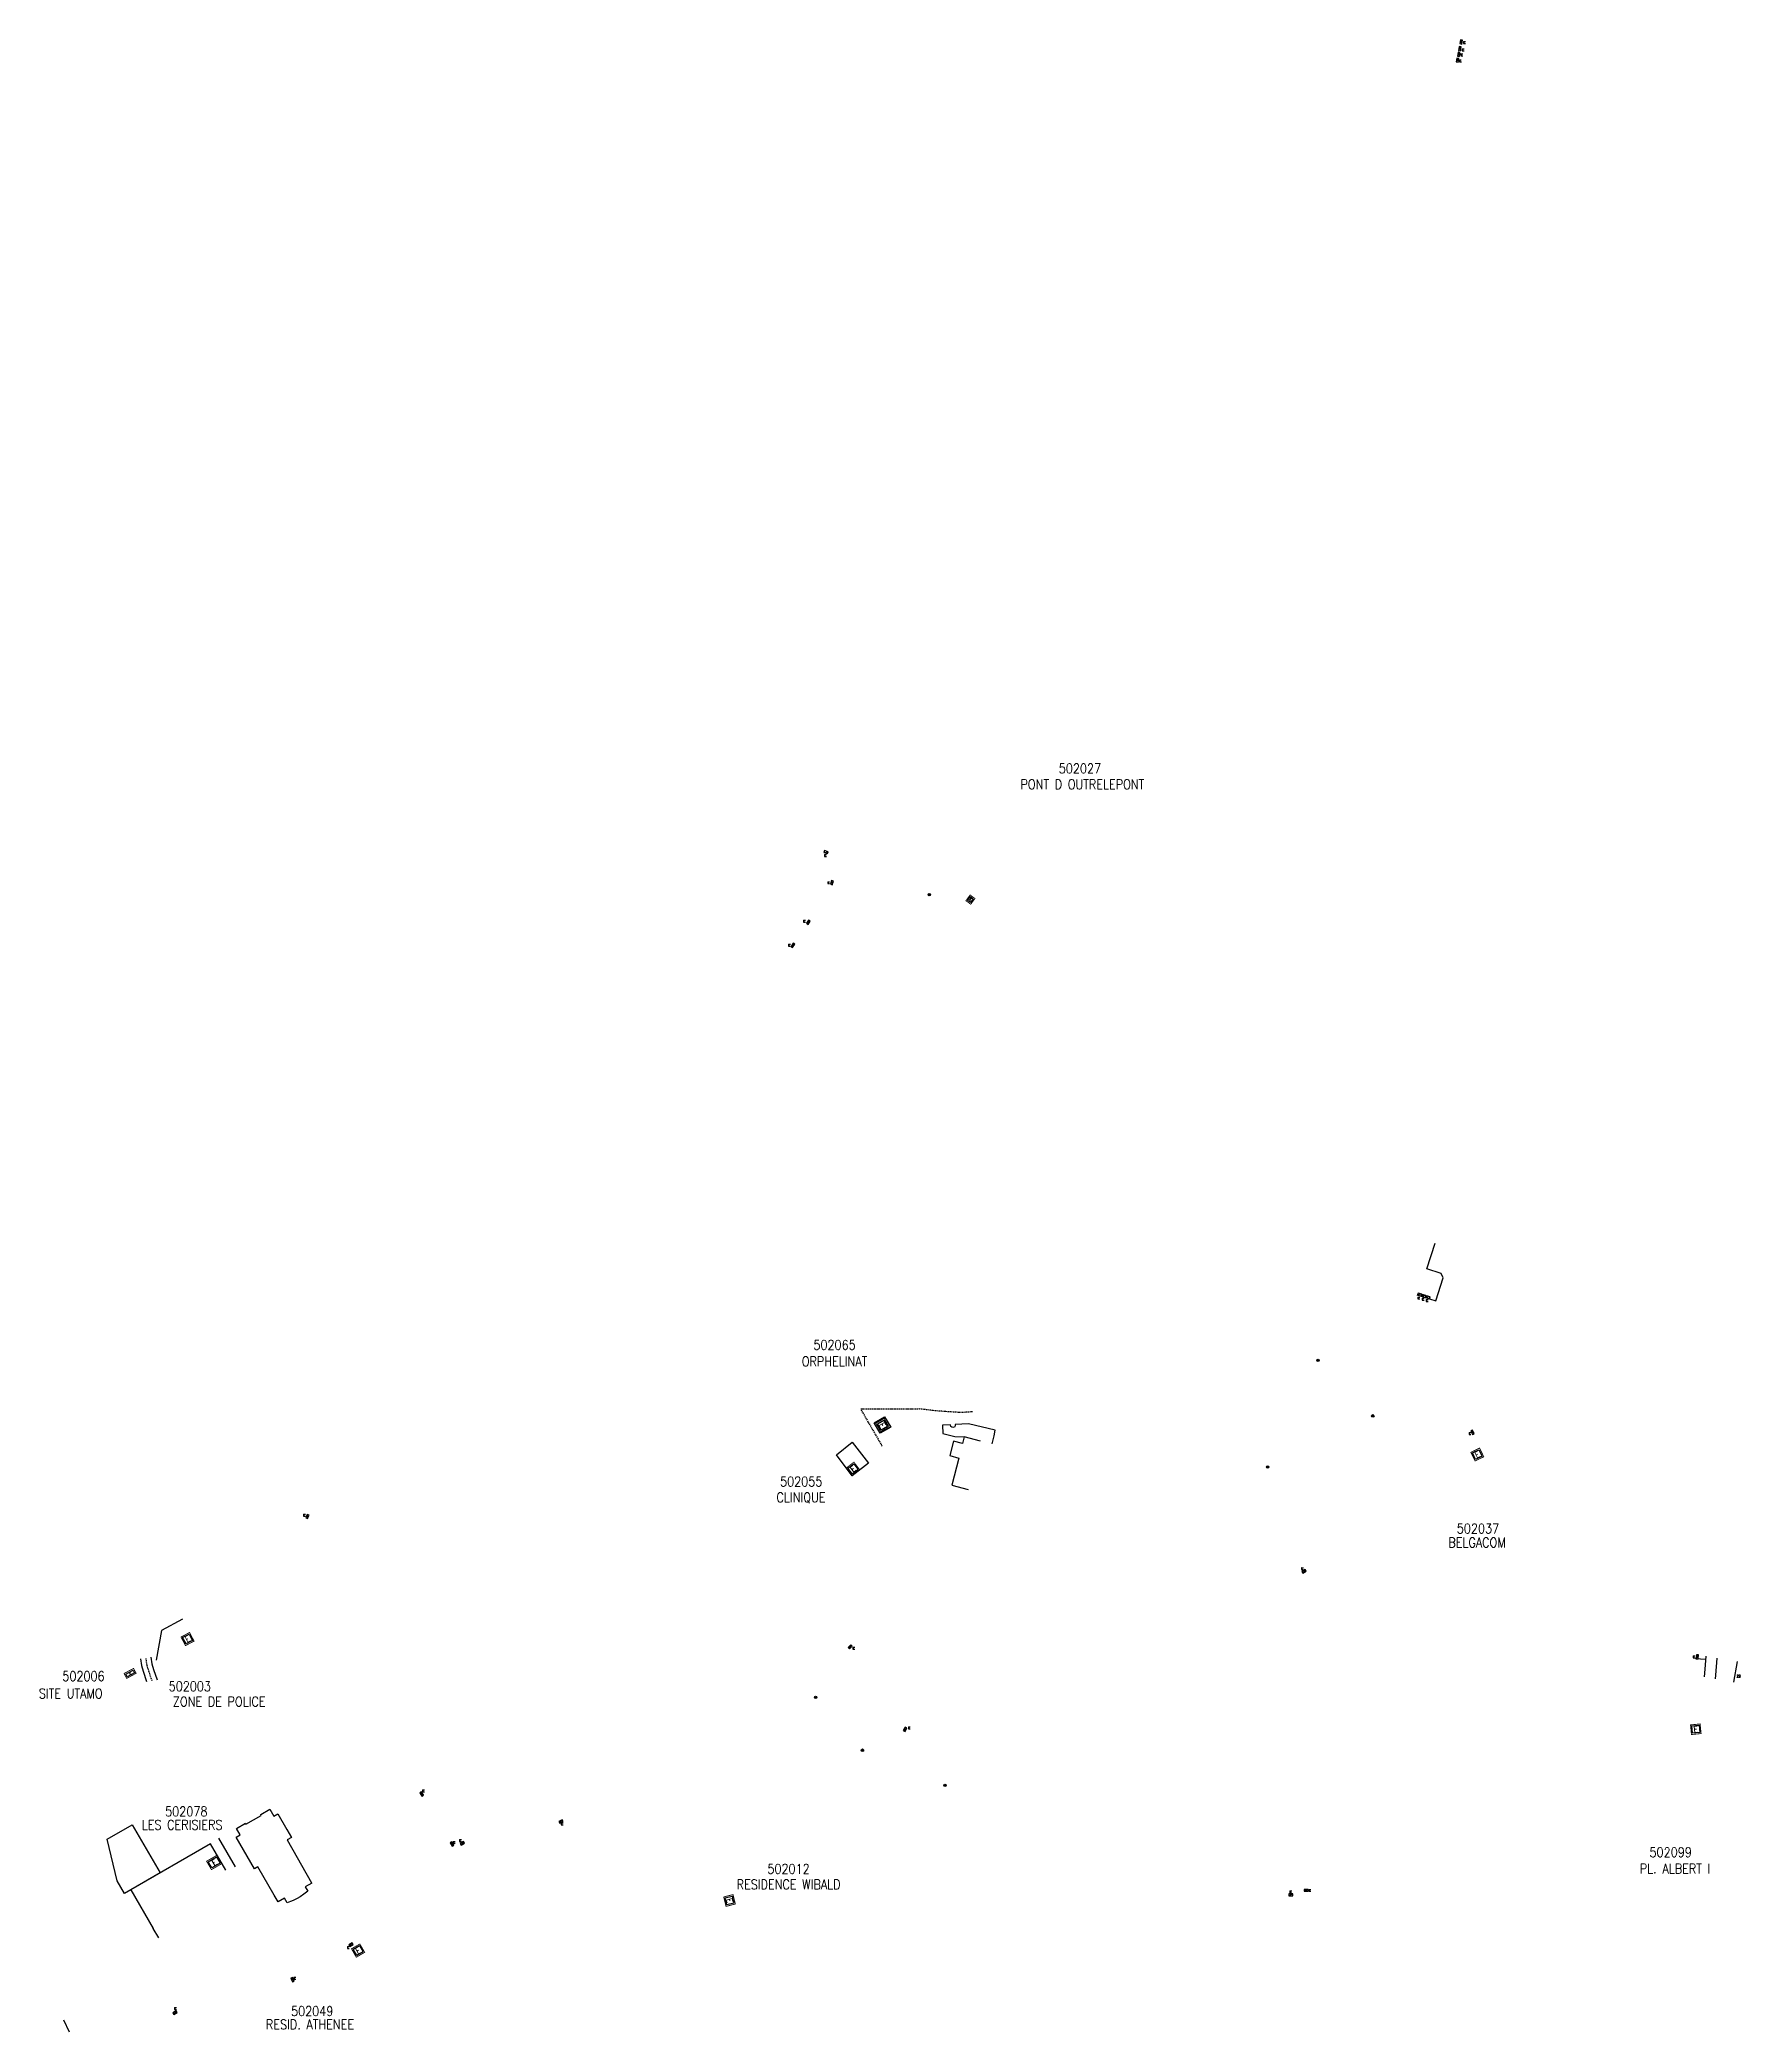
# Model space of a CAD drawing. Header units: millimetres. Extents: x 267296 to 267999, y 125000 to 125824.
import ezdxf
from ezdxf.enums import TextEntityAlignment as Align

# ---------------------------------------------------------------- set-up
doc = ezdxf.new("R2010")
doc.units = ezdxf.units.MM
doc.linetypes.add('DASHED', pattern=[0.75, 0.5, -0.25])
doc.layers.get('0').update_dxf_attribs({"linetype": 'CONTINUOUS'})
for name, color, linetype in [('M_200', 7, 'CONTINUOUS'), ('W0008', 7, 'CONTINUOUS'), ('W0009', 7, 'CONTINUOUS'), ('W0014', 7, 'CONTINUOUS'), ('W0070', 7, 'DASHED'), ('W0071', 7, 'CONTINUOUS'), ('W0100', 7, 'CONTINUOUS'), ('W0102', 7, 'CONTINUOUS'), ('W0112', 1, 'DASHED'), ('W0330', 7, 'CONTINUOUS'), ('W0333', 7, 'CONTINUOUS'), ('W0430', 7, 'CONTINUOUS'), ('W0469', 7, 'CONTINUOUS'), ('W0991', 7, 'CONTINUOUS')]:
    doc.layers.add(name, color=color, linetype=linetype)
doc.styles.add('M_ROMANS', font='ROMANS.shx', dxfattribs={"width": 0.75})
doc.styles.get("Standard").update_dxf_attribs({"font": 'romans.shx', "width": 0.85})

# ---------------------------------------------------------------- blocks, each defined once
blk = doc.blocks.new('*U1')
at = {"layer": 'M_200', "color": 0, "linetype": 'Continuous', "const_width": 0.35, "flags": 128}
blk.add_lwpolyline([(4.43, 2.27), (4.43, 0), (0, 0), (0, 2.27)], close=True, dxfattribs=at)
at = {"layer": 'M_200', "color": 0, "linetype": 'Continuous'}
blk.add_lwpolyline([(0.5, 1.77), (3.93, 1.77), (3.93, 0.5), (0.5, 0.5)], close=True, dxfattribs=at)
at = {"layer": 'M_200', "insert": (2.26, 1.12), "char_height": 0.848, "width": 1.5033, "attachment_point": 5}
blk.add_mtext('E', dxfattribs=at)
at = {"layer": 'M_200', "color": 0, "linetype": 'Continuous', "width": 0.85}
for tag, p in [('NUM', (2, 17.06)), ('NOM', (2, 10.65))]:
    blk.add_attdef(tag, text='', height=4, dxfattribs=at).set_placement(p, align=Align.MIDDLE)
at = {"layer": 'M_200', "color": 0, "linetype": 'Continuous', "style": 'M_ROMANS', "width": 0.75, "flags": 3}
for tag, p in [('DEF_COUP', (1.87, -5.49)), ('DEF_TYPE', (1.87, -7.99)), ('DEF_LEG', (1.87, -2.99))]:
    blk.add_attdef(tag, text='', height=1.2, dxfattribs=at).set_placement(p, align=Align.MIDDLE)
blk = doc.blocks.new('M_200_59')
at = {"layer": 'M_200', "color": 0, "linetype": 'Continuous', "const_width": 0.35, "flags": 128}
blk.add_lwpolyline([(4, 4), (4, 0), (0, 0), (0, 4)], close=True, dxfattribs=at)
at = {"layer": 'M_200', "color": 0, "linetype": 'Continuous'}
blk.add_lwpolyline([(0.5, 3.5), (3.5, 3.5), (3.5, 0.5), (0.5, 0.5)], close=True, dxfattribs=at)
at = {"layer": 'M_200', "insert": (2, 2), "char_height": 2.5, "width": 4, "attachment_point": 5}
blk.add_mtext('E', dxfattribs=at)
at = {"layer": 'M_200', "color": 0, "linetype": 'Continuous', "width": 0.85}
for tag, p in [('NUM', (2, 17.06)), ('NOM', (2, 10.65))]:
    blk.add_attdef(tag, text='', height=4, dxfattribs=at).set_placement(p, align=Align.MIDDLE)
at = {"layer": 'M_200', "color": 0, "linetype": 'Continuous', "style": 'M_ROMANS', "width": 0.75, "flags": 3}
for tag, p in [('DEF_COUP', (1.87, -5.49)), ('DEF_TYPE', (1.87, -7.99)), ('DEF_LEG', (1.87, -2.99))]:
    blk.add_attdef(tag, text='', height=1.2, dxfattribs=at).set_placement(p, align=Align.MIDDLE)
blk = doc.blocks.new('*U2')
at = {"layer": 'M_200', "color": 0, "linetype": 'Continuous', "const_width": 0.35, "flags": 128}
blk.add_lwpolyline([(5, 4), (5, 0), (0, 0), (0, 4)], close=True, dxfattribs=at)
at = {"layer": 'M_200', "color": 0, "linetype": 'Continuous'}
blk.add_lwpolyline([(0.5, 3.5), (4.5, 3.5), (4.5, 0.5), (0.5, 0.5)], close=True, dxfattribs=at)
at = {"layer": 'M_200', "insert": (2.5, 2), "char_height": 2.5, "width": 5, "attachment_point": 5}
blk.add_mtext('E', dxfattribs=at)
at = {"layer": 'M_200', "color": 0, "linetype": 'Continuous', "width": 0.85}
for tag, p in [('NUM', (2, 17.06)), ('NOM', (2, 10.65))]:
    blk.add_attdef(tag, text='', height=4, dxfattribs=at).set_placement(p, align=Align.MIDDLE)
at = {"layer": 'M_200', "color": 0, "linetype": 'Continuous', "style": 'M_ROMANS', "width": 0.75, "flags": 3}
for tag, p in [('DEF_COUP', (1.87, -5.49)), ('DEF_TYPE', (1.87, -7.99)), ('DEF_LEG', (1.87, -2.99))]:
    blk.add_attdef(tag, text='', height=1.2, dxfattribs=at).set_placement(p, align=Align.MIDDLE)
blk = doc.blocks.new('*U4')
at = {"flags": 128}
for points in [[(-1.34, 1.61), (-0.93, 2.3)], [(-1.34, 1.61), (-0.65, 1.2)], [(-1, 1.41), (-0.79, 1.75)], [(0.8, 0.8), (-0.8, 0.8)], [(-0.8, 0.8), (-0.8, 0)], [(0.8, 0.8), (-0.8, 0)], [(-0.8, 0), (0.8, 0)], [(-0.65, 1.2), (-0.25, 1.89)], [(0.8, 0), (0.8, 0.8)]]:
    blk.add_lwpolyline(points, dxfattribs=at)
blk = doc.blocks.new('*U5')
at = {"flags": 128}
for points in [[(0.8, 0.8), (-0.8, 0.8)], [(-0.8, 0.8), (-0.8, 0)], [(0.8, 0.8), (-0.8, 0)], [(-0.8, 0), (0.8, 0)], [(-0.67, 1.37), (-0.25, 2.05)], [(-0.67, 1.37), (0.01, 0.95)], [(-0.33, 1.16), (-0.12, 1.5)], [(0.01, 0.95), (0.43, 1.63)], [(0.8, 0), (0.8, 0.8)]]:
    blk.add_lwpolyline(points, dxfattribs=at)
blk = doc.blocks.new('*U6')
at = {"flags": 128}
for points in [[(0.8, 0.8), (-0.8, 0.8)], [(-0.8, 0.8), (-0.8, 0)], [(0.8, 0.8), (-0.8, 0)], [(-0.8, 0), (0.8, 0)], [(0.13, 0.94), (-0.56, 1.34)], [(0.53, 1.63), (-0.16, 2.03)], [(0.33, 1.29), (-0.02, 1.49)], [(0.13, 0.94), (0.53, 1.63)], [(0.8, 0), (0.8, 0.8)]]:
    blk.add_lwpolyline(points, dxfattribs=at)
blk = doc.blocks.new('*U10')
at = {"flags": 128}
for points in [[(0.8, 0.8), (-0.8, 0.8)], [(-0.8, 0.8), (-0.8, 0)], [(0.8, 0.8), (-0.8, 0)], [(-0.8, 0), (0.8, 0)], [(0.89, 2.32), (0.48, 1.63)], [(0.48, 1.63), (1.17, 1.22)], [(0.69, 1.97), (1.03, 1.77)], [(0.8, 0), (0.8, 0.8)], [(0.89, 2.32), (1.58, 1.91)]]:
    blk.add_lwpolyline(points, dxfattribs=at)
blk = doc.blocks.new('*U7')
at = {"flags": 128}
for points in [[(0.8, 0.8), (-0.8, 0.8)], [(-0.8, 0.8), (-0.8, 0)], [(0.8, 0.8), (-0.8, 0)], [(-0.8, 0), (0.8, 0)], [(-0.54, 1.32), (-0.18, 2.04)], [(-0.54, 1.32), (0.18, 0.96)], [(-0.18, 1.14), (0, 1.5)], [(0.18, 0.96), (0.54, 1.68)], [(0.8, 0), (0.8, 0.8)]]:
    blk.add_lwpolyline(points, dxfattribs=at)
blk = doc.blocks.new('*U8')
at = {"flags": 128}
for points in [[(0.8, 0.8), (-0.8, 0.8)], [(-0.8, 0.8), (-0.8, 0)], [(0.8, 0.8), (-0.8, 0)], [(-0.8, 0), (0.8, 0)], [(0.8, 0), (0.8, 0.8)], [(1.69, 0.31), (1.01, 0.73)], [(2.11, 0.99), (1.42, 1.41)], [(1.9, 0.65), (1.56, 0.86)], [(1.69, 0.31), (2.11, 0.99)]]:
    blk.add_lwpolyline(points, dxfattribs=at)
blk = doc.blocks.new('*U9')
at = {"flags": 128}
for points in [[(-0.65, 1.21), (-1.23, 1.77)], [(0.8, 0.8), (-0.8, 0.8)], [(-0.8, 0.8), (-0.8, 0)], [(0.8, 0.8), (-0.8, 0)], [(-0.8, 0), (0.8, 0)], [(-0.1, 1.79), (-0.68, 2.34)], [(-0.38, 1.5), (-0.66, 1.78)], [(-0.65, 1.21), (-0.1, 1.79)], [(0.8, 0), (0.8, 0.8)]]:
    blk.add_lwpolyline(points, dxfattribs=at)
blk = doc.blocks.new('*U11')
at = {"layer": 'M_200', "color": 0, "linetype": 'Continuous', "const_width": 0.35, "flags": 128}
blk.add_lwpolyline([(4.1, 3.9), (4, -0.1), (0, 0), (0.1, 4)], close=True, dxfattribs=at)
at = {"layer": 'M_200', "color": 0, "linetype": 'Continuous'}
blk.add_lwpolyline([(0.59, 3.49), (3.59, 3.41), (3.51, 0.41), (0.51, 0.49)], close=True, dxfattribs=at)
at = {"layer": 'M_200', "insert": (2.05, 1.95), "char_height": 2.5, "width": 4, "attachment_point": 5, "rotation": 358.56391}
blk.add_mtext('E', dxfattribs=at)
at = {"layer": 'M_200', "color": 0, "linetype": 'Continuous', "width": 0.85}
for tag, p in [('NUM', (2, 17.06)), ('NOM', (2, 10.65))]:
    blk.add_attdef(tag, text='', height=4, dxfattribs=at).set_placement(p, align=Align.MIDDLE)
at = {"layer": 'M_200', "color": 0, "linetype": 'Continuous', "style": 'M_ROMANS', "width": 0.75, "flags": 3}
for tag, p in [('DEF_COUP', (1.87, -5.49)), ('DEF_TYPE', (1.87, -7.99)), ('DEF_LEG', (1.87, -2.99))]:
    blk.add_attdef(tag, text='', height=1.2, dxfattribs=at).set_placement(p, align=Align.MIDDLE)
blk = doc.blocks.new('*U12')
at = {"flags": 128}
for points in [[(0.8, 0.8), (-0.8, 0.8)], [(-0.8, 0.8), (-0.8, 0)], [(0.8, 0.8), (-0.8, 0)], [(-0.8, 0), (0.8, 0)], [(-0.13, 2.25), (-0.55, 1.57)], [(-0.55, 1.57), (0.13, 1.15)], [(-0.34, 1.91), (0, 1.7)], [(-0.13, 2.25), (0.55, 1.83)], [(0.8, 0), (0.8, 0.8)]]:
    blk.add_lwpolyline(points, dxfattribs=at)
blk = doc.blocks.new('*U16')
at = {"flags": 128}
for points in [[(0.8, 0.8), (-0.8, 0.8)], [(-0.8, 0.8), (-0.8, 0)], [(0.8, 0.8), (-0.8, 0)], [(-0.8, 0), (0.8, 0)], [(0.8, 0), (0.8, 0.8)], [(0.3, -0.33), (-0.49, -0.51)], [(-0.49, -0.51), (-0.31, -1.29)], [(-0.09, -0.42), (-0.01, -0.81)], [(0.3, -0.33), (0.47, -1.11)]]:
    blk.add_lwpolyline(points, dxfattribs=at)
blk = doc.blocks.new('*U13')
at = {"flags": 128}
for points in [[(0.8, 0.8), (-0.8, 0.8)], [(-0.8, 0.8), (-0.8, 0)], [(0.8, 0.8), (-0.8, 0)], [(-0.8, 0), (0.8, 0)], [(0.8, 0), (0.8, 0.8)], [(0.38, -0.47), (-0.4, -0.63)], [(-0.4, -0.63), (-0.23, -1.42)], [(-0.01, -0.55), (0.07, -0.94)], [(0.38, -0.47), (0.55, -1.25)]]:
    blk.add_lwpolyline(points, dxfattribs=at)
blk = doc.blocks.new('*U14')
at = {"flags": 128}
for points in [[(0.8, 0.8), (-0.8, 0.8)], [(-0.8, 0.8), (-0.8, 0)], [(0.8, 0.8), (-0.8, 0)], [(-0.8, 0), (0.8, 0)], [(0.8, 0), (0.8, 0.8)], [(0.09, -0.62), (-0.69, -0.77)], [(-0.69, -0.77), (-0.54, -1.56)], [(-0.3, -0.69), (-0.22, -1.09)], [(0.09, -0.62), (0.25, -1.4)]]:
    blk.add_lwpolyline(points, dxfattribs=at)
blk = doc.blocks.new('*U15')
at = {"flags": 128}
for points in [[(0.8, 0.8), (-0.8, 0.8)], [(-0.8, 0.8), (-0.8, 0)], [(0.8, 0.8), (-0.8, 0)], [(-0.8, 0), (0.8, 0)], [(0.8, 0), (0.8, 0.8)], [(0.35, -0.53), (-0.44, -0.68)], [(-0.44, -0.68), (-0.28, -1.47)], [(-0.05, -0.6), (0.03, -1)], [(0.35, -0.53), (0.5, -1.31)]]:
    blk.add_lwpolyline(points, dxfattribs=at)
blk = doc.blocks.new('*U17')
at = {"flags": 128}
for points in [[(0.8, 0.8), (-0.8, 0.8)], [(-0.8, 0.8), (-0.8, 0)], [(0.8, 0.8), (-0.8, 0)], [(-0.8, 0), (0.8, 0)], [(-0.13, 2.25), (-0.55, 1.57)], [(-0.55, 1.57), (0.13, 1.15)], [(-0.34, 1.91), (0, 1.7)], [(-0.13, 2.25), (0.55, 1.83)], [(0.8, 0), (0.8, 0.8)]]:
    blk.add_lwpolyline(points, dxfattribs=at)
blk = doc.blocks.new('*U18')
at = {"flags": 128}
for points in [[(0.8, 0.8), (-0.8, 0.8)], [(-0.8, 0.8), (-0.8, 0)], [(0.8, 0.8), (-0.8, 0)], [(-0.8, 0), (0.8, 0)], [(0.21, 2.22), (-0.52, 1.91)], [(-0.52, 1.91), (-0.21, 1.18)], [(-0.16, 2.07), (0, 1.7)], [(0.21, 2.22), (0.52, 1.49)], [(0.8, 0), (0.8, 0.8)]]:
    blk.add_lwpolyline(points, dxfattribs=at)
blk = doc.blocks.new('*U19')
at = {"layer": 'M_200', "color": 0, "linetype": 'Continuous', "const_width": 0.35, "flags": 128}
blk.add_lwpolyline([(2.49, 2.94), (2.49, 0), (0, 0), (0, 2.94)], close=True, dxfattribs=at)
at = {"layer": 'M_200', "color": 0, "linetype": 'Continuous'}
blk.add_lwpolyline([(0.5, 2.44), (1.99, 2.44), (1.99, 0.5), (0.5, 0.5)], close=True, dxfattribs=at)
at = {"layer": 'M_200', "insert": (1.24, 1.57), "char_height": 0.969, "width": 0.9644, "attachment_point": 5}
blk.add_mtext('E', dxfattribs=at)
at = {"layer": 'M_200', "color": 0, "linetype": 'Continuous', "width": 0.85}
for tag, p in [('NUM', (2, 17.06)), ('NOM', (2, 10.65))]:
    blk.add_attdef(tag, text='', height=4, dxfattribs=at).set_placement(p, align=Align.MIDDLE)
at = {"layer": 'M_200', "color": 0, "linetype": 'Continuous', "style": 'M_ROMANS', "width": 0.75, "flags": 3}
for tag, p in [('DEF_COUP', (1.87, -5.49)), ('DEF_TYPE', (1.87, -7.99)), ('DEF_LEG', (1.87, -2.99))]:
    blk.add_attdef(tag, text='', height=1.2, dxfattribs=at).set_placement(p, align=Align.MIDDLE)
blk = doc.blocks.new('T469')
at = {"color": 0, "linetype": 'Continuous', "flags": 128}
for points in [[(-0.35, 0.35), (0.35, -0.35)], [(-0.35, -0.35), (0.35, 0.35)]]:
    blk.add_lwpolyline(points, dxfattribs=at)
at = {"color": 0, "linetype": 'Continuous'}
blk.add_circle((0, 0), 0.5, dxfattribs=at)
blk = doc.blocks.new('*U21')
at = {"flags": 128}
for points in [[(-0.54, 2.2), (-1.21, 1.77)], [(-1.21, 1.77), (-0.77, 1.1)], [(-0.88, 1.98), (-0.66, 1.65)], [(0.8, 0.8), (-0.8, 0.8)], [(-0.8, 0.8), (-0.8, 0)], [(0.8, 0.8), (-0.8, 0)], [(-0.8, 0), (0.8, 0)], [(-0.54, 2.2), (-0.1, 1.53)], [(0.8, 0), (0.8, 0.8)]]:
    blk.add_lwpolyline(points, dxfattribs=at)
blk = doc.blocks.new('*U22')
at = {"flags": 128}
for points in [[(-0.5, 2.52), (-1.16, 2.06)], [(-1.16, 2.06), (-0.7, 1.41)], [(-0.83, 2.29), (-0.6, 1.96)], [(0.8, 0.8), (-0.8, 0.8)], [(-0.8, 0.8), (-0.8, 0)], [(0.8, 0.8), (-0.8, 0)], [(-0.8, 0), (0.8, 0)], [(-0.5, 2.52), (-0.04, 1.86)], [(0.8, 0), (0.8, 0.8)]]:
    blk.add_lwpolyline(points, dxfattribs=at)
blk = doc.blocks.new('*U23')
at = {"flags": 128}
for points in [[(-0.14, 2.21), (-0.9, 1.95)], [(-0.9, 1.95), (-0.65, 1.19)], [(0.8, 0.8), (-0.8, 0.8)], [(-0.8, 0.8), (-0.8, 0)], [(0.8, 0.8), (-0.8, 0)], [(-0.8, 0), (0.8, 0)], [(-0.52, 2.08), (-0.39, 1.7)], [(-0.14, 2.21), (0.11, 1.45)], [(0.8, 0), (0.8, 0.8)]]:
    blk.add_lwpolyline(points, dxfattribs=at)
blk = doc.blocks.new('*U24')
at = {"flags": 128}
for points in [[(0.8, 0.8), (-0.8, 0.8)], [(-0.8, 0.8), (-0.8, 0)], [(0.8, 0.8), (-0.8, 0)], [(-0.8, 0), (0.8, 0)], [(0.05, 2.27), (-0.71, 2.02)], [(0.3, 1.51), (-0.46, 1.26)], [(0.18, 1.89), (-0.2, 1.76)], [(0.3, 1.51), (0.05, 2.27)], [(0.8, 0), (0.8, 0.8)]]:
    blk.add_lwpolyline(points, dxfattribs=at)
blk = doc.blocks.new('*U25')
at = {"layer": 'M_200', "color": 0, "linetype": 'Continuous', "const_width": 0.35, "flags": 128}
blk.add_lwpolyline([(4, -4), (0, -4), (0, 0), (4, 0)], close=True, dxfattribs=at)
at = {"layer": 'M_200', "color": 0, "linetype": 'Continuous'}
blk.add_lwpolyline([(3.5, -0.5), (3.5, -3.5), (0.5, -3.5), (0.5, -0.5)], close=True, dxfattribs=at)
at = {"layer": 'M_200', "insert": (2, -2), "char_height": 2.5, "width": 4, "attachment_point": 5, "rotation": 270}
blk.add_mtext('E', dxfattribs=at)
at = {"layer": 'M_200', "color": 0, "linetype": 'Continuous', "width": 0.85}
for tag, p in [('NUM', (2, 17.06)), ('NOM', (2, 10.65))]:
    blk.add_attdef(tag, text='', height=4, dxfattribs=at).set_placement(p, align=Align.MIDDLE)
at = {"layer": 'M_200', "color": 0, "linetype": 'Continuous', "style": 'M_ROMANS', "width": 0.75, "flags": 3}
for tag, p in [('DEF_COUP', (1.87, -5.49)), ('DEF_TYPE', (1.87, -7.99)), ('DEF_LEG', (1.87, -2.99))]:
    blk.add_attdef(tag, text='', height=1.2, dxfattribs=at).set_placement(p, align=Align.MIDDLE)
blk = doc.blocks.new('*U26')
at = {"flags": 128}
for points in [[(-1.45, 1.2), (-1.82, 1.91)], [(-1.45, 1.2), (-0.74, 1.56)], [(-1.1, 1.38), (-1.28, 1.74)], [(-0.74, 1.56), (-1.11, 2.28)], [(0.8, 0.8), (-0.8, 0.8)], [(-0.8, 0.8), (-0.8, 0)], [(0.8, 0.8), (-0.8, 0)], [(-0.8, 0), (0.8, 0)], [(0.8, 0), (0.8, 0.8)]]:
    blk.add_lwpolyline(points, dxfattribs=at)
blk = doc.blocks.new('*U27')
at = {"flags": 128}
for points in [[(0.8, 0.8), (-0.8, 0.8)], [(-0.8, 0.8), (-0.8, 0)], [(0.8, 0.8), (-0.8, 0)], [(-0.8, 0), (0.8, 0)], [(0.8, 0), (0.8, 0.8)], [(-0.36, -0.81), (0.4, -0.57)], [(-0.36, -0.81), (-0.12, -1.58)], [(-0.24, -1.19), (0.14, -1.07)], [(-0.12, -1.58), (0.64, -1.33)]]:
    blk.add_lwpolyline(points, dxfattribs=at)
blk = doc.blocks.new('*U28')
at = {"flags": 128}
for points in [[(0.8, 0.8), (-0.8, 0.8)], [(-0.8, 0.8), (-0.8, 0)], [(0.8, 0.8), (-0.8, 0)], [(-0.8, 0), (0.8, 0)], [(0.8, 0), (0.8, 0.8)], [(-0.37, -0.72), (0.39, -0.47)], [(-0.37, -0.72), (-0.13, -1.48)], [(-0.25, -1.1), (0.13, -0.98)], [(-0.13, -1.48), (0.63, -1.23)]]:
    blk.add_lwpolyline(points, dxfattribs=at)
blk = doc.blocks.new('*U29')
at = {"flags": 128}
for points in [[(0.8, 0.8), (-0.8, 0.8)], [(-0.8, 0.8), (-0.8, 0)], [(0.8, 0.8), (-0.8, 0)], [(-0.8, 0), (0.8, 0)], [(0.8, 0), (0.8, 0.8)], [(-0.44, -0.68), (0.32, -0.43)], [(-0.44, -0.68), (-0.19, -1.44)], [(-0.32, -1.06), (0.07, -0.94)], [(-0.19, -1.44), (0.57, -1.19)]]:
    blk.add_lwpolyline(points, dxfattribs=at)
blk = doc.blocks.new('*U30')
at = {"flags": 128}
for points in [[(0.8, 0.8), (-0.8, 0.8)], [(-0.8, 0.8), (-0.8, 0)], [(0.8, 0.8), (-0.8, 0)], [(-0.8, 0), (0.8, 0)], [(0.8, 0), (0.8, 0.8)], [(-0.6, -0.87), (-0.25, -0.16)], [(-0.6, -0.87), (0.11, -1.23)], [(-0.25, -1.05), (-0.07, -0.7)], [(0.11, -1.23), (0.47, -0.52)]]:
    blk.add_lwpolyline(points, dxfattribs=at)
blk = doc.blocks.new('*U31')
at = {"flags": 128}
for points in [[(0.8, 0.8), (-0.8, 0.8)], [(-0.8, 0.8), (-0.8, 0)], [(0.8, 0.8), (-0.8, 0)], [(-0.8, 0), (0.8, 0)], [(0.8, 0), (0.8, 0.8)], [(1.17, 0.82), (1.97, 0.82)], [(1.17, 0.82), (1.17, 0.02)], [(1.17, 0.42), (1.57, 0.42)], [(1.17, 0.02), (1.97, 0.02)]]:
    blk.add_lwpolyline(points, dxfattribs=at)
blk = doc.blocks.new('T430')
at = {"flags": 128}
for points in [[(0.8, 0.8), (-0.8, 0.8)], [(-0.8, 0.8), (-0.8, 0)], [(0.8, 0.8), (-0.8, 0)], [(-0.8, 0), (0.8, 0)], [(-0.4, 2.1), (0.4, 2.1)], [(-0.4, 2.1), (-0.4, 1.3)], [(-0.4, 1.7), (0, 1.7)], [(-0.4, 1.3), (0.4, 1.3)], [(0.8, 0), (0.8, 0.8)]]:
    blk.add_lwpolyline(points, dxfattribs=at)
blk = doc.blocks.new('*U32')
at = {"flags": 128}
for points in [[(0.8, 0.8), (-0.8, 0.8)], [(-0.8, 0.8), (-0.8, 0)], [(0.8, 0.8), (-0.8, 0)], [(-0.8, 0), (0.8, 0)], [(0.38, 2.12), (-0.42, 2.08)], [(-0.42, 2.08), (-0.38, 1.28)], [(-0.02, 2.1), (0, 1.7)], [(0.38, 2.12), (0.42, 1.32)], [(0.8, 0), (0.8, 0.8)]]:
    blk.add_lwpolyline(points, dxfattribs=at)

msp = doc.modelspace()

# ---------------------------------------------------------------- linework, layer by layer
at = {"layer": 'W0008', "color": 252, "flags": 128}
msp.add_lwpolyline([(267377.01, 125068.39), (267370.09, 125080.24)], dxfattribs=at)
at = {"layer": 'W0009', "color": 252, "flags": 128}
msp.add_lwpolyline([(267689.78, 125243.15), (267690.62, 125246.5), (267691, 125248.86), (267679.95, 125251.46), (267674.53, 125251.19), (267674.53, 125251.12, -1.058419), (267672.57, 125250.89), (267672.56, 125251.1), (267669.19, 125250.98), (267669.38, 125247.46), (267674.38, 125246.24), (267678.17, 125246.08)], format="xyb", dxfattribs=at)
at = {"layer": 'W0014', "color": 252}
msp.add_lwpolyline([(267355.1, 125170.8), (267346.44, 125166.06), (267344.3, 125153.8)], dxfattribs=at)
at = {"layer": 'W0070', "color": 252}
msp.add_lwpolyline([(267339.96, 125154.49), (267340.38, 125151.73), (267341.09, 125149.37), (267342.5, 125145.12)], dxfattribs=at)
at = {"layer": 'W0071', "color": 252}
for points in [[(267337.74, 125154.39), (267338.16, 125151.63), (267338.86, 125149.27), (267340.27, 125145.02)], [(267342.1, 125155.01), (267342.52, 125152.25), (267343.22, 125149.89), (267344.63, 125145.63)]]:
    msp.add_lwpolyline(points, dxfattribs=at)
at = {"layer": 'W0100', "color": 252, "flags": 128}
for points in [[(267865.29, 125304.88), (267873.19, 125302.32), (267876.12, 125311.78), (267875.29, 125313.7), (267869.47, 125315.57), (267872.85, 125326.15)], [(267631.98, 125243.84), (267638.69, 125235.25), (267631.9, 125230.04), (267625.38, 125238.66), (267631.98, 125243.84)], [(267684.93, 125244.37), (267678.17, 125246.08), (267678.17, 125246.07), (267677.47, 125243.3), (267673.83, 125244.36), (267672.25, 125238.41), (267675.94, 125237.33), (267673.08, 125226.11), (267679.89, 125224.39)], [(267984.63, 125154.08), (267980.51, 125154.39)], [(267373.05, 125066.9), (267366.65, 125077.92), (267333.78, 125058.84), (267343.03, 125042.9)], [(267345.32, 125038.95), (267343.03, 125042.9)]]:
    msp.add_lwpolyline(points, dxfattribs=at)
for points in [[(267384.87, 125067.54), (267377.29, 125080.6), (267378.96, 125081.55), (267377.46, 125084.2), (267381.13, 125086.33), (267381.35, 125085.95), (267387.68, 125089.62), (267387.46, 125090), (267391.2, 125092.17), (267392.85, 125089.32), (267394.48, 125090.27), (267398.25, 125083.79), (267400.16, 125080.48), (267398.42, 125079.47), (267398.42, 125079.47), (267408.49, 125061.79), (267408.53, 125061.64), (267405.86, 125060.09), (267406.93, 125058.24), (267405.31, 125057.04), (267403.74, 125055.98), (267402.53, 125055.25), (267400.9, 125054.42), (267399.79, 125053.96), (267398.44, 125053.43), (267397.29, 125055.41), (267394.67, 125053.89), (267393.06, 125056.66), (267386.27, 125068.35)], [(267328.17, 125062.53), (267323.96, 125079.74), (267334.34, 125085.76), (267345.89, 125065.87), (267333.78, 125058.84), (267331.19, 125057.34)]]:
    msp.add_lwpolyline(points, close=True, dxfattribs=at)
at = {"layer": 'W0102', "color": 252, "flags": 128}
for points in [[(267984.74, 125155.48), (267984.34, 125150.12), (267984.09, 125146.85)], [(267989.29, 125154.67), (267988.76, 125147.59), (267988.65, 125146.06)], [(267997.68, 125153.17), (267996.22, 125144.74)]]:
    msp.add_lwpolyline(points, dxfattribs=at)
at = {"layer": 'W0112', "color": 252, "flags": 128}
msp.add_lwpolyline([(267681.66, 125256.44), (267676.95, 125256.16), (267674.8, 125256.29), (267667.59, 125256.74), (267659.81, 125257.62), (267635.47, 125257.5), (267638.44, 125252.36), (267644.26, 125242.29)], dxfattribs=at)
at = {"layer": 'W0330', "color": 252, "linetype": 'Continuous'}
msp.add_line((267308.5, 125000), (267306.07, 125004.99), dxfattribs=at)
at = {"layer": 'W0333', "color": 252}
msp.add_lwpolyline([(267641.01, 125251.89), (267645.33, 125254.39), (267647.84, 125250.06), (267643.51, 125247.56)], close=True, dxfattribs=at)

# ---------------------------------------------------------------- block references
at = {"layer": 'M_200'}
ref = msp.add_blockref('*U19', (267678.92, 125467.75), dxfattribs=dict(at, rotation=323.9542585021049))
ref.add_attrib('NUM', '502027', dxfattribs={"color": 0, "linetype": 'Continuous', "height": 4, "width": 0.85}).set_placement((267726.05, 125522.43), align=Align.MIDDLE)
ref.add_attrib('NOM', 'PONT D OUTRELEPONT', dxfattribs={"color": 0, "linetype": 'Continuous', "height": 4, "width": 0.85}).set_placement((267727.05, 125515.85), align=Align.MIDDLE)
ref = msp.add_blockref('*U25', (267641.69, 125251.71), dxfattribs=dict(at, rotation=30.01539647335595))
ref.add_attrib('NUM', '502065', dxfattribs={"color": 0, "linetype": 'Continuous', "height": 4, "width": 0.85}).set_placement((267624.63, 125284.12), align=Align.MIDDLE)
ref.add_attrib('NOM', 'ORPHELINAT', dxfattribs={"color": 0, "linetype": 'Continuous', "height": 4, "width": 0.85}).set_placement((267624.63, 125277.29), align=Align.MIDDLE)
ref = msp.add_blockref('M_200_59', (267631.89, 125230.04), dxfattribs=dict(at, rotation=37.39523543553585))
ref.add_attrib('NUM', '502055', dxfattribs={"color": 0, "linetype": 'Continuous', "height": 4, "width": 0.85}).set_placement((267610.85, 125227.62), align=Align.MIDDLE)
ref.add_attrib('NOM', 'CLINIQUE', dxfattribs={"color": 0, "linetype": 'Continuous', "height": 4, "width": 0.85}).set_placement((267610.76, 125220.88), align=Align.MIDDLE)
ref = msp.add_blockref('*U11', (267889.38, 125236.11), dxfattribs=dict(at, rotation=27.85030496608697))
ref.add_attrib('NUM', '502037', dxfattribs={"color": 0, "linetype": 'Continuous', "height": 4, "width": 0.85}).set_placement((267890.56, 125208.21), align=Align.MIDDLE)
ref.add_attrib('NOM', 'BELGACOM', dxfattribs={"color": 0, "linetype": 'Continuous', "height": 4, "width": 0.85}).set_placement((267890.18, 125202.43), align=Align.MIDDLE)
ref = msp.add_blockref('M_200_59', (267356.39, 125159.8), dxfattribs=dict(at, rotation=27.85030496608852))
ref.add_attrib('NUM', '502003', dxfattribs={"color": 0, "linetype": 'Continuous', "height": 4, "width": 0.85}).set_placement((267358.16, 125142.97), align=Align.MIDDLE)
ref.add_attrib('NOM', 'ZONE DE POLICE', dxfattribs={"color": 0, "linetype": 'Continuous', "height": 4, "width": 0.85}).set_placement((267370.33, 125136.67), align=Align.MIDDLE)
ref = msp.add_blockref('*U1', (267332.08, 125146.26), dxfattribs=dict(at, rotation=28.34746490686882))
ref.add_attrib('NUM', '502006', dxfattribs={"color": 0, "linetype": 'Continuous', "height": 4, "width": 0.85}).set_placement((267314.21, 125147.17), align=Align.MIDDLE)
ref.add_attrib('NOM', 'SITE UTAMO', dxfattribs={"color": 0, "linetype": 'Continuous', "height": 4, "width": 0.85}).set_placement((267308.94, 125140), align=Align.MIDDLE)
ref = msp.add_blockref('M_200_59', (267978.79, 125123.04), dxfattribs=dict(at, rotation=5.640201778380263))
ref.add_attrib('NUM', '502099', dxfattribs={"color": 0, "linetype": 'Continuous', "height": 4, "width": 0.85}).set_placement((267970.2, 125074.36), align=Align.MIDDLE)
ref.add_attrib('NOM', 'PL. ALBERT I', dxfattribs={"color": 0, "linetype": 'Continuous', "height": 4, "width": 0.85}).set_placement((267972.01, 125067.62), align=Align.MIDDLE)
ref = msp.add_blockref('*U2', (267367.1, 125067.19), dxfattribs=dict(at, rotation=30.13149177538392))
ref.add_attrib('NUM', '502078', dxfattribs={"color": 0, "linetype": 'Continuous', "height": 4, "width": 0.85}).set_placement((267356.71, 125091.27), align=Align.MIDDLE)
ref.add_attrib('NOM', 'LES CERISIERS', dxfattribs={"color": 0, "linetype": 'Continuous', "height": 4, "width": 0.85}).set_placement((267354.98, 125085.7), align=Align.MIDDLE)
ref = msp.add_blockref('M_200_59', (267578.8, 125055.88), dxfattribs=dict(at, rotation=284.1981563698359))
ref.add_attrib('NUM', '502012', dxfattribs={"color": 0, "linetype": 'Continuous', "height": 4, "width": 0.85}).set_placement((267605.61, 125067.51), align=Align.MIDDLE)
ref.add_attrib('NOM', 'RESIDENCE WIBALD', dxfattribs={"color": 0, "linetype": 'Continuous', "height": 4, "width": 0.85}).set_placement((267605.65, 125061.07), align=Align.MIDDLE)
ref = msp.add_blockref('M_200_59', (267426.97, 125030.99), dxfattribs=dict(at, rotation=29.92349774191694))
ref.add_attrib('NUM', '502049', dxfattribs={"color": 0, "linetype": 'Continuous', "height": 4, "width": 0.85}).set_placement((267408.75, 125008.68), align=Align.MIDDLE)
ref.add_attrib('NOM', 'RESID. ATHENEE', dxfattribs={"color": 0, "linetype": 'Continuous', "height": 4, "width": 0.85}).set_placement((267407.83, 125003.2), align=Align.MIDDLE)
at = {"layer": 'W0430'}
for name, p, rotation in [('*U14', (267883.46, 125819.93), 78.57676495866309), ('*U15', (267884.02, 125822.7), 78.57676495866309), ('*U16', (267882.49, 125815.14), 78.57676495866309), ('*U13', (267882.98, 125817.55), 78.57676495866309), ('*U24', (267621.24, 125488.22), 161.6950354986526), ('*U23', (267623.94, 125475.05), 71.3972290716406), ('*U22', (267614.13, 125458.64), 55.05937384262896), ('*U21', (267607.76, 125449.05), 56.79634408994036), ('*U27', (267866.29, 125304.56), 342.0669062977703), ('*U28', (267868.05, 125303.98), 342.0669062977703), ('*U29', (267869.81, 125303.41), 342.0669062977703), ('*U18', (267407.12, 125213.02), 66.98680816849752), ('*U12', (267818.86, 125190.17), 31.12071384683788), ('*U9', (267630.84, 125159.58), 224.7459203803304), ('*U32', (267981.62, 125155.14), 87.80094358017548), ('*U4', (267453.6, 125098.21), 300.7895478017015), ('*U6', (267511.35, 125087.43), 210.0184473722626), ('*U5', (267466.2, 125077.58), 301.5467202646489), ('*U17', (267470.97, 125077.77), 31.40659253931133), ('*U8', (267424.54, 125036.56), 211.9145520465914), ('*U7', (267400.25, 125021.56), 298.4577514630537), ('*U10', (267352.21, 125007.69), 30.515685136273)]:
    msp.add_blockref(name, p, dxfattribs=dict(at, rotation=rotation))
at = {"layer": 'W0430', "ltscale": 0.5}
for name, p, rotation in [('*U30', (267887.91, 125247.78), 296.6053451618931), ('*U26', (267653.41, 125125.42), 242.7533154775427)]:
    msp.add_blockref(name, p, dxfattribs=dict(at, rotation=rotation))
at = {"layer": 'W0430'}
for name, p in [('T430', (267813.19, 125056.33)), ('*U31', (267819.52, 125058.22))]:
    msp.add_blockref(name, p, dxfattribs=at)
at = {"layer": 'W0469', "rotation": 323.2672977775797}
msp.add_blockref('T469', (267663.8, 125470.23), dxfattribs=at)
at = {"layer": 'W0469', "ltscale": 0.5}
for p in [(267824.48, 125277.69), (267616.8, 125138.44), (267636.17, 125116.56), (267670.25, 125102.06)]:
    msp.add_blockref('T469', p, dxfattribs=at)
at = {"layer": 'W0469'}
for p in [(267847.09, 125254.78), (267803.61, 125233.64)]:
    msp.add_blockref('T469', p, dxfattribs=at)

# ---------------------------------------------------------------- texts
at = {"layer": 'W0991', "color": 252, "insert": (267997.44, 125146.62), "char_height": 1.125, "attachment_point": 7}
msp.add_mtext('\\A1;29', dxfattribs=at)

doc.saveas('drawing.dxf')
